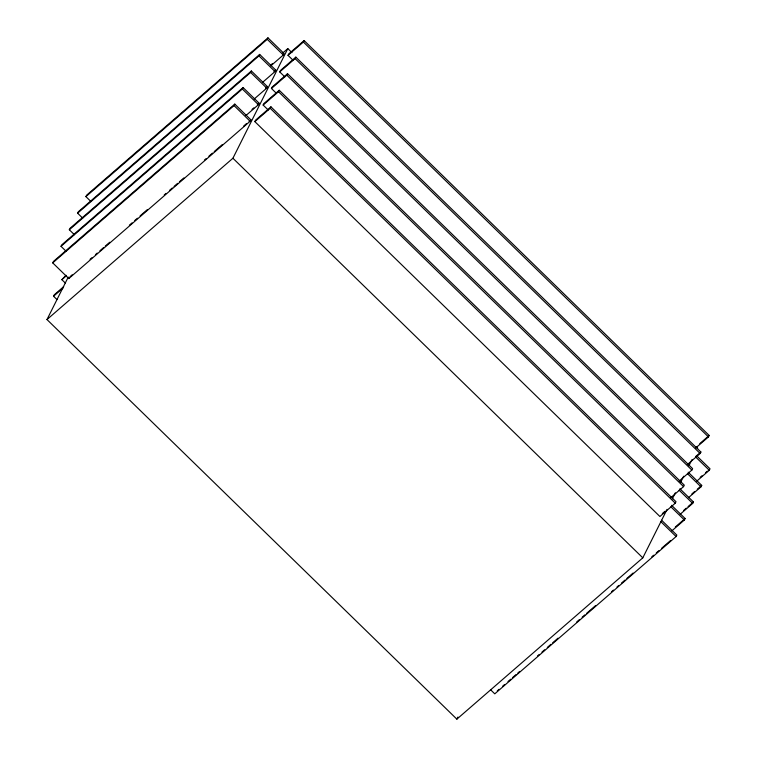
<?xml version="1.0" encoding="UTF-8"?>
<svg xmlns="http://www.w3.org/2000/svg" width="757" height="757" viewBox="0 0 757 757"><rect width="100%" height="100%" fill="white"/><g stroke="black" fill="none" stroke-linecap="round" stroke-linejoin="round"><path stroke-width="1.14" d="M52.725 262.887L53.454 261.43L234.784 104.116L250.86 119.795L250.132 121.262L68.811 278.567L52.725 262.887L234.045 105.583L234.784 104.116M66.105 251.277L61.024 246.318L61.752 244.861L243.073 87.547L259.159 103.236L258.43 104.693L245.921 115.547M74.394 234.708L69.322 229.759L70.051 228.292L251.371 70.988L267.458 86.667L266.729 88.124L254.22 98.978M82.693 218.139L77.611 213.19L78.35 211.723L259.67 54.419L275.756 70.098L275.018 71.555L262.518 82.409M90.991 201.57L85.91 196.621L86.639 195.155L267.969 37.85L284.045 53.529L283.317 54.996L270.807 65.84M56.945 299.545L53.558 296.242L54.296 294.785L63.673 286.638M65.234 282.976L61.856 279.674L66.001 275.255M667.087 509.347L642.797 557.843L456.868 719.15L46.981 319.549L68.244 277.09M68.811 278.567L69.54 277.109M61.024 246.318L242.344 89.014L243.073 87.547M69.322 229.759L250.643 72.445L251.371 70.988M77.611 213.19L258.941 55.876L259.67 54.419M85.91 196.621L267.23 39.307L267.969 37.85M46.981 319.549L232.919 158.241L287.821 48.609L291.918 52.612M254.844 121.612L255.582 120.155L270.94 106.832L675.992 501.721L675.263 503.187L659.905 516.511L254.844 121.612L270.211 108.289L270.94 106.832M268.215 109.992L263.143 105.043L263.881 103.586L279.238 90.263L684.29 485.161L683.562 486.619L670.759 497.728M276.513 93.423L271.441 88.484L272.17 87.017L287.528 73.694L692.589 468.592L691.86 470.05L679.057 481.159M284.812 76.854L279.74 71.915L280.469 70.448L295.826 57.125L700.887 452.024L700.149 453.481L687.356 464.59M293.11 60.295L288.029 55.346L288.767 53.879L304.125 40.556L709.177 435.455L708.448 436.921L695.645 448.021M263.143 105.043L278.5 91.72L279.238 90.263M271.441 88.484L286.799 75.151L287.528 73.694M279.74 71.915L295.098 58.592L295.826 57.125M288.029 55.346L303.387 42.023L304.125 40.556M456.868 719.15L457.919 717.04M672.358 498.816L675.376 492.779M680.647 482.256L683.675 476.21M688.946 465.687L691.974 459.641M490.545 689.722L494.775 693.847L676.096 536.543L676.834 535.076L661.59 520.229M671.885 530.827L684.394 519.974L685.123 518.517L671.582 505.307M680.183 514.258L692.693 503.405L693.421 501.948L679.881 488.738M688.482 497.69L700.982 486.836L701.72 485.379L688.17 472.179M696.781 481.121L709.281 470.277L710.019 468.81L696.468 455.61M282.834 52.933L287.821 48.609M270.646 65.159L272.435 63.607M273.968 71.65L275.756 70.098M265.669 88.219L267.458 86.667M252.015 109.434L253.803 107.882M257.371 104.778L259.159 103.236M61.856 279.674L66.124 275.974M70.439 276.333L72.218 274.782M90.083 259.282L91.871 257.73M95.448 254.636L97.227 253.084M99.915 250.756L103.482 247.662M105.27 246.11L109.737 242.24M129.39 225.189L132.068 222.861M134.746 220.542L137.424 218.215M140.102 215.887L147.255 209.689M164.222 194.965L166.01 193.413M169.577 190.319L172.265 187.991M174.044 186.44L177.621 183.345M179.409 181.794L183.875 177.914M204.418 160.096L206.207 158.544M208.885 156.216L212.452 153.122M214.24 151.57L222.284 144.596M243.716 125.993L246.394 123.675M249.081 121.347L250.86 119.795M53.558 296.242L62.945 288.105M699.799 443.602L709.177 435.455M695.768 456.462L700.887 452.024M700.187 477.336L701.976 475.784M705.552 472.69L707.331 471.138M662.347 513.568L664.901 511.344M691.889 493.905L694.576 491.577M697.254 489.249L701.72 485.379M683.599 510.473L686.277 508.146M688.066 506.594L693.421 501.948M675.301 527.033L685.123 518.517M497.292 690.838L499.081 689.286M502.657 686.192L504.436 684.64M508.013 681.537L510.691 679.218M512.48 677.666L516.047 674.563M517.835 673.02L519.624 671.468M537.489 655.969L539.277 654.417M541.955 652.089L544.633 649.771M547.311 647.443L550.888 644.339M552.676 642.797L558.032 638.142M576.787 621.876L579.474 619.548M582.152 617.22L584.83 614.892M586.618 613.35L595.551 605.6M611.628 591.652L613.416 590.1M616.983 586.997L618.772 585.454M621.45 583.127L625.027 580.023M626.805 578.471L633.06 573.049M651.824 556.774L653.603 555.231M656.291 552.903L658.968 550.576M661.646 548.257L670.579 540.507M303.387 42.023L708.448 436.921M696.09 446.639L697.699 448.21M295.098 58.592L700.149 453.481M267.23 39.307L283.317 54.996M695.74 457.067L709.281 470.277M286.799 75.151L691.86 470.05M258.941 55.876L275.018 71.555M687.441 473.636L700.982 486.836M278.5 91.72L683.562 486.619M250.643 72.445L266.729 88.124M679.143 490.205L692.693 503.405M270.211 108.289L675.263 503.187M242.344 89.014L258.43 104.693M670.853 506.774L684.394 519.974M234.045 105.583L250.132 121.262M660.861 521.687L676.096 536.543M232.919 158.241L642.797 557.843"/></g></svg>
